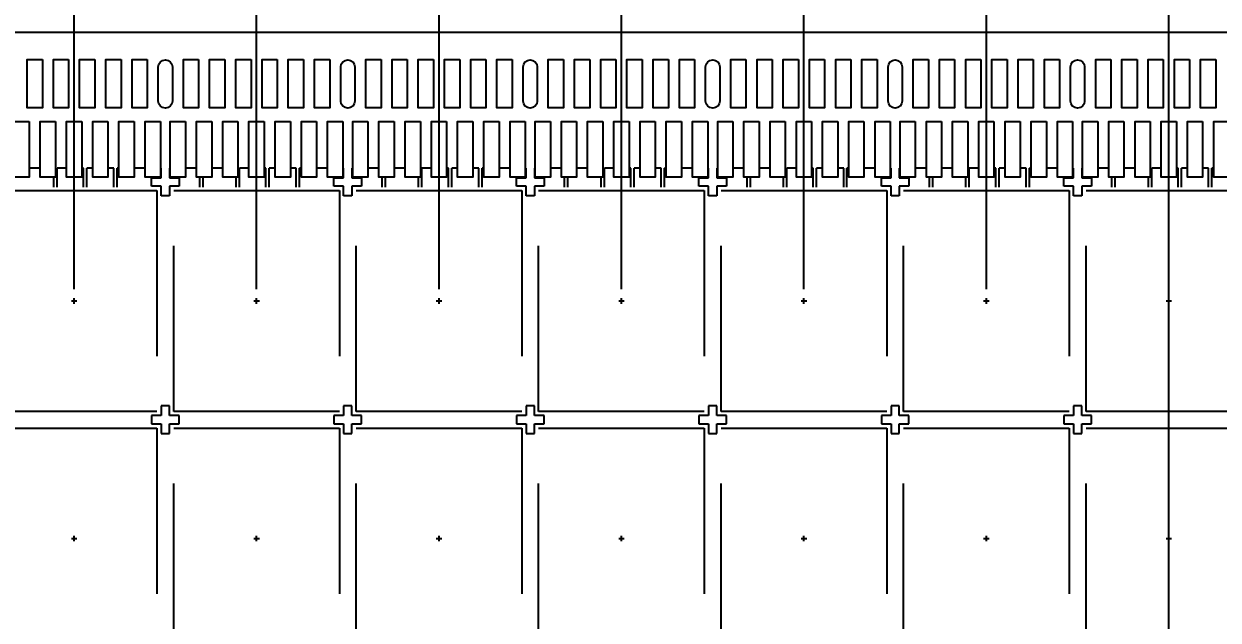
# Model space of a CAD drawing. Header units: millimetres. Extents: x 478.7 to 490.1, y 73.3 to 79.8.
# Drawn here: x 481.363 to 482.715, y 77.852 to 78.527 of the extents above; entities that cross this region are included whole.
import ezdxf

# ---------------------------------------------------------------- set-up
doc = ezdxf.new("R2010")
doc.units = ezdxf.units.MM
doc.header["$LTSCALE"] = 0.5
doc.header["$PDMODE"] = 98
for name, pattern in [('CENTER', [50.8, 31.75, -6.35, 6.35, -6.35]), ('HIDDEN', [0.375, 0.25, -0.125]), ('PHANTOM', [2.5, 1.25, -0.25, 0.25, -0.25, 0.25, -0.25])]:
    doc.linetypes.add(name, pattern=pattern)
for name, color, linetype in [('1D', 4, 'Continuous'), ('BTM', 7, 'HIDDEN'), ('CEN', 2, 'CENTER'), ('DIM', 3, 'Continuous'), ('PKG', 1, 'PHANTOM')]:
    doc.layers.add(name, color=color, linetype=linetype)
doc.styles.add('SIMPLEX', font='simplex.shx', dxfattribs={"bigfont": 'AllInOneBig.shx'})
doc.dimstyles.new('Standard2', dxfattribs={"dimtxt": 0.08, "dimasz": 0.08, "dimexe": 0.01, "dimexo": 0.01, "dimgap": 0.015, "dimtad": 1, "dimdec": 3, "dimlfac": 16, "dimrnd": 0.0005, "dimzin": 1, "dimtxsty": 'SIMPLEX', "dimcen": 0.01, "dimclrd": 256, "dimclre": 256, "dimclrt": 256, "dimazin": 3, "dimtp": 0.03, "dimtm": 0.05, "dimtfac": 0.8, "dimtdec": 3, "dimtmove": 0, "dimatfit": 3, "dimfxl": 0.05, "dimtzin": 4, "dimlwd": -1, "dimlwe": -1})

# ---------------------------------------------------------------- blocks, each defined once
blk = doc.blocks.new('*U29')
at = {"layer": 'CEN', "ltscale": 0.005}
for p, q in [((-0.003125, 0), (0.003125, 0)), ((0, -0.003125), (0, 0.003125))]:
    blk.add_line(p, q, dxfattribs=at)
at = {"layer": 'PKG', "ltscale": 0.3}
blk.add_lwpolyline([(-0.09375, 0.125), (0.09375, 0.125), (0.09375, -0.125), (-0.09375, -0.125)], close=True, dxfattribs=at)
blk = doc.blocks.new('*U30')
at = {"layer": 'DIM', "color": 0, "linetype": 'ByBlock', "lineweight": -2, "transparency": 16777216}
for p in [(0.4131, 3.2287), (0.6197, 3.2287), (0.8263, 3.2287), (1.0328, 3.2287), (1.2394, 3.2287), (1.4459, 3.2287), (1.6525, 3.2287), (0.4131, 2.9597), (0.6197, 2.9597), (0.8263, 2.9597), (1.0328, 2.9597), (1.2394, 2.9597), (1.4459, 2.9597), (1.6525, 2.9597)]:
    blk.add_blockref('*U29', p, dxfattribs=at)
blk = doc.blocks.new('*D62')
at = {"layer": 'Defpoints', "color": 0, "ltscale": 0.1, "transparency": 16777216}
for p in [(484.7687, 78.2833), (485.2113, 78.2833), (482.6595, 76.5989)]:
    blk.add_point(p, dxfattribs=at)
at = {"layer": 'DIM', "ltscale": 0.1, "transparency": 16777216}
blk.add_line((484.7787, 78.2833), (485.2113, 78.2833), dxfattribs=at)
at = {"layer": 'DIM', "ltscale": 0.1, "transparency": 16777216, "insert": (485.4244, 78.2833), "char_height": 0.08, "attachment_point": 5, "style": 'SIMPLEX'}
blk.add_mtext('\\A1;26.950', dxfattribs=at)
blk = doc.blocks.new('*D68')
at = {"layer": 'Defpoints', "color": 0, "ltscale": 0.1, "transparency": 16777216}
for p in [(485.2113, 78.9061), (484.6437, 78.8302), (482.6595, 76.5989)]:
    blk.add_point(p, dxfattribs=at)
at = {"layer": 'DIM', "ltscale": 0.1, "transparency": 16777216}
for p, q in [((484.8913, 78.8302), (485.0513, 78.9061)), ((485.0513, 78.9061), (485.2113, 78.9061)), ((484.6537, 78.8302), (484.8913, 78.8302))]:
    blk.add_line(p, q, dxfattribs=at)
at = {"layer": 'DIM', "ltscale": 0.1, "transparency": 16777216, "insert": (485.4244, 78.9061), "char_height": 0.08, "attachment_point": 5, "style": 'SIMPLEX'}
blk.add_mtext('\\A1;35.700', dxfattribs=at)
blk = doc.blocks.new('*D69')
at = {"layer": 'Defpoints', "color": 0, "ltscale": 0.1, "transparency": 16777216}
for p in [(485.2113, 78.7961), (484.5119, 78.7364), (482.6595, 76.5989)]:
    blk.add_point(p, dxfattribs=at)
at = {"layer": 'DIM', "ltscale": 0.1, "transparency": 16777216}
for p, q in [((484.8913, 78.7364), (485.0513, 78.7961)), ((485.0513, 78.7961), (485.2113, 78.7961)), ((484.5219, 78.7364), (484.8913, 78.7364))]:
    blk.add_line(p, q, dxfattribs=at)
at = {"layer": 'DIM', "ltscale": 0.1, "transparency": 16777216, "insert": (485.4244, 78.7961), "char_height": 0.08, "attachment_point": 5, "style": 'SIMPLEX'}
blk.add_mtext('\\A1;34.200', dxfattribs=at)
blk = doc.blocks.new('*D70')
at = {"layer": 'Defpoints', "color": 0, "ltscale": 0.1, "transparency": 16777216}
for p in [(485.2113, 78.6864), (484.6437, 78.6364), (482.6595, 76.5989)]:
    blk.add_point(p, dxfattribs=at)
at = {"layer": 'DIM', "ltscale": 0.1, "transparency": 16777216}
for p, q in [((484.8913, 78.6364), (485.0513, 78.6864)), ((485.0513, 78.6864), (485.2113, 78.6864)), ((484.6537, 78.6364), (484.8913, 78.6364))]:
    blk.add_line(p, q, dxfattribs=at)
at = {"layer": 'DIM', "ltscale": 0.1, "transparency": 16777216, "insert": (485.4244, 78.6864), "char_height": 0.08, "attachment_point": 5, "style": 'SIMPLEX'}
blk.add_mtext('\\A1;32.600', dxfattribs=at)
blk = doc.blocks.new('*D72')
at = {"layer": 'Defpoints', "color": 0, "ltscale": 0.1, "transparency": 16777216}
for p in [(484.7687, 79.3616), (484.7687, 78.758), (482.6595, 76.5989)]:
    blk.add_point(p, dxfattribs=at)
at = {"layer": 'DIM', "ltscale": 0.1, "transparency": 16777216}
blk.add_line((484.7687, 78.768), (484.7687, 79.3616), dxfattribs=at)
at = {"layer": 'DIM', "ltscale": 0.1, "transparency": 16777216, "insert": (484.7687, 79.5747), "char_height": 0.08, "attachment_point": 5, "rotation": 90, "style": 'SIMPLEX'}
blk.add_mtext('\\A1;33.747', dxfattribs=at)
blk = doc.blocks.new('*D73')
at = {"layer": 'Defpoints', "color": 0, "ltscale": 0.1, "transparency": 16777216}
for p in [(484.6437, 79.3616), (484.6437, 78.8302), (482.6595, 76.5989)]:
    blk.add_point(p, dxfattribs=at)
at = {"layer": 'DIM', "ltscale": 0.1, "transparency": 16777216}
blk.add_line((484.6437, 78.8402), (484.6437, 79.3616), dxfattribs=at)
at = {"layer": 'DIM', "ltscale": 0.1, "transparency": 16777216, "insert": (484.6437, 79.5671), "char_height": 0.08, "attachment_point": 5, "rotation": 90, "style": 'SIMPLEX'}
blk.add_mtext('\\A1;31.747', dxfattribs=at)
blk = doc.blocks.new('*D74')
at = {"layer": 'Defpoints', "color": 0, "ltscale": 0.1, "transparency": 16777216}
for p in [(484.3962, 79.3616), (484.4562, 78.7446), (482.6595, 76.5989)]:
    blk.add_point(p, dxfattribs=at)
at = {"layer": 'DIM', "ltscale": 0.1, "transparency": 16777216}
for p, q in [((484.3962, 79.2016), (484.3962, 79.3616)), ((484.4562, 79.0416), (484.3962, 79.2016)), ((484.4562, 78.7546), (484.4562, 79.0416))]:
    blk.add_line(p, q, dxfattribs=at)
at = {"layer": 'DIM', "ltscale": 0.1, "transparency": 16777216, "insert": (484.3962, 79.5747), "char_height": 0.08, "attachment_point": 5, "rotation": 90, "style": 'SIMPLEX'}
blk.add_mtext('\\A1;28.747', dxfattribs=at)
blk = doc.blocks.new('*D75')
at = {"layer": 'Defpoints', "color": 0, "ltscale": 0.1, "transparency": 16777216}
for p in [(483.847, 79.3616), (483.847, 78.7364), (482.6595, 76.5989)]:
    blk.add_point(p, dxfattribs=at)
at = {"layer": 'DIM', "ltscale": 0.1, "transparency": 16777216}
blk.add_line((483.847, 78.7464), (483.847, 79.3616), dxfattribs=at)
at = {"layer": 'DIM', "ltscale": 0.1, "transparency": 16777216, "insert": (483.847, 79.5671), "char_height": 0.08, "attachment_point": 5, "rotation": 90, "style": 'SIMPLEX'}
blk.add_mtext('\\A1;19.000', dxfattribs=at)
blk = doc.blocks.new('*D76')
at = {"layer": 'Defpoints', "color": 0, "ltscale": 0.1, "transparency": 16777216}
for p in [(480.8564, 79.3616), (480.8564, 78.7364), (482.6595, 76.5989)]:
    blk.add_point(p, dxfattribs=at)
at = {"layer": 'DIM', "ltscale": 0.1, "transparency": 16777216}
blk.add_line((480.8564, 78.7464), (480.8564, 79.3616), dxfattribs=at)
at = {"layer": 'DIM', "ltscale": 0.1, "transparency": 16777216, "insert": (480.8564, 79.5747), "char_height": 0.08, "attachment_point": 5, "rotation": 90, "style": 'SIMPLEX'}
blk.add_mtext('\\A1;28.850', dxfattribs=at)
blk = doc.blocks.new('*D77')
at = {"layer": 'Defpoints', "color": 0, "ltscale": 0.1, "transparency": 16777216}
for p in [(480.6814, 79.3616), (480.6814, 78.2333), (482.6595, 76.5989)]:
    blk.add_point(p, dxfattribs=at)
at = {"layer": 'DIM', "ltscale": 0.1, "transparency": 16777216}
blk.add_line((480.6814, 78.2433), (480.6814, 79.3616), dxfattribs=at)
at = {"layer": 'DIM', "ltscale": 0.1, "transparency": 16777216, "insert": (480.6814, 79.5671), "char_height": 0.08, "attachment_point": 5, "rotation": 90, "style": 'SIMPLEX'}
blk.add_mtext('\\A1;31.650', dxfattribs=at)
blk = doc.blocks.new('*D78')
at = {"layer": 'Defpoints', "color": 0, "ltscale": 0.1, "transparency": 16777216}
for p in [(480.0686, 78.7364), (480.8564, 78.7364), (482.6595, 76.5989)]:
    blk.add_point(p, dxfattribs=at)
at = {"layer": 'DIM', "ltscale": 0.1, "transparency": 16777216}
blk.add_line((480.8464, 78.7364), (480.0686, 78.7364), dxfattribs=at)
at = {"layer": 'DIM', "ltscale": 0.1, "transparency": 16777216, "insert": (479.8555, 78.7364), "char_height": 0.08, "attachment_point": 5, "style": 'SIMPLEX'}
blk.add_mtext('\\A1;34.200', dxfattribs=at)
blk = doc.blocks.new('*D80')
at = {"layer": 'Defpoints', "color": 0, "ltscale": 0.1, "transparency": 16777216}
for p in [(480.0686, 78.3), (480.6814, 78.2333), (482.6595, 76.5989)]:
    blk.add_point(p, dxfattribs=at)
at = {"layer": 'DIM', "ltscale": 0.1, "transparency": 16777216}
for p, q in [((480.2286, 78.3), (480.0686, 78.3)), ((480.3886, 78.2333), (480.2286, 78.3)), ((480.6714, 78.2333), (480.3886, 78.2333))]:
    blk.add_line(p, q, dxfattribs=at)
at = {"layer": 'DIM', "ltscale": 0.1, "transparency": 16777216, "insert": (479.8631, 78.3), "char_height": 0.08, "attachment_point": 5, "style": 'SIMPLEX'}
blk.add_mtext('\\A1;26.150', dxfattribs=at)
blk = doc.blocks.new('*D100')
at = {"layer": 'Defpoints', "color": 0, "ltscale": 0.1, "transparency": 16777216}
for p in [(482.6595, 79.3616), (482.6595, 76.6574), (482.6595, 76.5989)]:
    blk.add_point(p, dxfattribs=at)
at = {"layer": 'DIM', "ltscale": 0.1, "transparency": 16777216}
blk.add_line((482.6595, 76.6674), (482.6595, 79.3616), dxfattribs=at)
at = {"layer": 'DIM', "ltscale": 0.1, "transparency": 16777216, "insert": (482.6595, 79.5366), "char_height": 0.08, "attachment_point": 5, "rotation": 90, "style": 'SIMPLEX'}
blk.add_mtext('\\A1;0.000', dxfattribs=at)
blk = doc.blocks.new('*D108')
at = {"layer": 'Defpoints', "color": 0, "ltscale": 0.1, "transparency": 16777216}
for p in [(480.0686, 78.2133), (481.0039, 78.2133), (482.6595, 76.5989)]:
    blk.add_point(p, dxfattribs=at)
at = {"layer": 'DIM', "ltscale": 0.1, "transparency": 16777216}
blk.add_line((480.9939, 78.2133), (480.0686, 78.2133), dxfattribs=at)
at = {"layer": 'DIM', "ltscale": 0.1, "transparency": 16777216, "insert": (479.8555, 78.2133), "char_height": 0.08, "attachment_point": 5, "style": 'SIMPLEX'}
blk.add_mtext('\\A1;25.830', dxfattribs=at)
blk = doc.blocks.new('*D109')
at = {"layer": 'Defpoints', "color": 0, "ltscale": 0.1, "transparency": 16777216}
for p in [(480.0686, 77.9442), (481.0039, 77.9442), (482.6595, 76.5989)]:
    blk.add_point(p, dxfattribs=at)
at = {"layer": 'DIM', "ltscale": 0.1, "transparency": 16777216}
blk.add_line((480.9939, 77.9442), (480.0686, 77.9442), dxfattribs=at)
at = {"layer": 'DIM', "ltscale": 0.1, "transparency": 16777216, "insert": (479.8631, 77.9442), "char_height": 0.08, "attachment_point": 5, "style": 'SIMPLEX'}
blk.add_mtext('\\A1;21.525', dxfattribs=at)
blk = doc.blocks.new('*D114')
at = {"layer": 'Defpoints', "color": 0, "ltscale": 0.1, "transparency": 16777216}
for p in [(482.4529, 79.3616), (482.4529, 78.2164), (482.6595, 76.5989)]:
    blk.add_point(p, dxfattribs=at)
at = {"layer": 'DIM', "ltscale": 0.1, "transparency": 16777216}
blk.add_line((482.4529, 78.2264), (482.4529, 79.3616), dxfattribs=at)
at = {"layer": 'DIM', "ltscale": 0.1, "transparency": 16777216, "insert": (482.4529, 79.5366), "char_height": 0.08, "attachment_point": 5, "rotation": 90, "style": 'SIMPLEX'}
blk.add_mtext('\\A1;3.305', dxfattribs=at)
blk = doc.blocks.new('*D115')
at = {"layer": 'Defpoints', "color": 0, "ltscale": 0.1, "transparency": 16777216}
for p in [(482.2464, 79.3616), (482.2464, 78.2164), (482.6595, 76.5989)]:
    blk.add_point(p, dxfattribs=at)
at = {"layer": 'DIM', "ltscale": 0.1, "transparency": 16777216}
blk.add_line((482.2464, 78.2264), (482.2464, 79.3616), dxfattribs=at)
at = {"layer": 'DIM', "ltscale": 0.1, "transparency": 16777216, "insert": (482.2464, 79.529), "char_height": 0.08, "attachment_point": 5, "rotation": 90, "style": 'SIMPLEX'}
blk.add_mtext('\\A1;6.610', dxfattribs=at)
blk = doc.blocks.new('*D116')
at = {"layer": 'Defpoints', "color": 0, "ltscale": 0.1, "transparency": 16777216}
for p in [(482.0398, 79.3616), (482.0398, 78.2164), (482.6595, 76.5989)]:
    blk.add_point(p, dxfattribs=at)
at = {"layer": 'DIM', "ltscale": 0.1, "transparency": 16777216}
blk.add_line((482.0398, 78.2264), (482.0398, 79.3616), dxfattribs=at)
at = {"layer": 'DIM', "ltscale": 0.1, "transparency": 16777216, "insert": (482.0398, 79.529), "char_height": 0.08, "attachment_point": 5, "rotation": 90, "style": 'SIMPLEX'}
blk.add_mtext('\\A1;9.915', dxfattribs=at)
blk = doc.blocks.new('*D117')
at = {"layer": 'Defpoints', "color": 0, "ltscale": 0.1, "transparency": 16777216}
for p in [(481.8333, 79.3616), (481.8333, 78.2164), (482.6595, 76.5989)]:
    blk.add_point(p, dxfattribs=at)
at = {"layer": 'DIM', "ltscale": 0.1, "transparency": 16777216}
blk.add_line((481.8333, 78.2264), (481.8333, 79.3616), dxfattribs=at)
at = {"layer": 'DIM', "ltscale": 0.1, "transparency": 16777216, "insert": (481.8333, 79.5671), "char_height": 0.08, "attachment_point": 5, "rotation": 90, "style": 'SIMPLEX'}
blk.add_mtext('\\A1;13.220', dxfattribs=at)
blk = doc.blocks.new('*D118')
at = {"layer": 'Defpoints', "color": 0, "ltscale": 0.1, "transparency": 16777216}
for p in [(481.6267, 79.3616), (481.6267, 78.2164), (482.6595, 76.5989)]:
    blk.add_point(p, dxfattribs=at)
at = {"layer": 'DIM', "ltscale": 0.1, "transparency": 16777216}
blk.add_line((481.6267, 78.2264), (481.6267, 79.3616), dxfattribs=at)
at = {"layer": 'DIM', "ltscale": 0.1, "transparency": 16777216, "insert": (481.6267, 79.5671), "char_height": 0.08, "attachment_point": 5, "rotation": 90, "style": 'SIMPLEX'}
blk.add_mtext('\\A1;16.525', dxfattribs=at)
blk = doc.blocks.new('*D119')
at = {"layer": 'Defpoints', "color": 0, "ltscale": 0.1, "transparency": 16777216}
for p in [(481.4201, 79.3616), (481.4201, 78.2164), (482.6595, 76.5989)]:
    blk.add_point(p, dxfattribs=at)
at = {"layer": 'DIM', "ltscale": 0.1, "transparency": 16777216}
blk.add_line((481.4201, 78.2264), (481.4201, 79.3616), dxfattribs=at)
at = {"layer": 'DIM', "ltscale": 0.1, "transparency": 16777216, "insert": (481.4201, 79.5671), "char_height": 0.08, "attachment_point": 5, "rotation": 90, "style": 'SIMPLEX'}
blk.add_mtext('\\A1;19.830', dxfattribs=at)
blk = doc.blocks.new('*D120')
at = {"layer": 'Defpoints', "color": 0, "ltscale": 0.1, "transparency": 16777216}
for p in [(481.2136, 79.3616), (481.2136, 78.2164), (482.6595, 76.5989)]:
    blk.add_point(p, dxfattribs=at)
at = {"layer": 'DIM', "ltscale": 0.1, "transparency": 16777216}
blk.add_line((481.2136, 78.2264), (481.2136, 79.3616), dxfattribs=at)
at = {"layer": 'DIM', "ltscale": 0.1, "transparency": 16777216, "insert": (481.2136, 79.5671), "char_height": 0.08, "attachment_point": 5, "rotation": 90, "style": 'SIMPLEX'}
blk.add_mtext('\\A1;23.135', dxfattribs=at)
blk = doc.blocks.new('*D121')
at = {"layer": 'Defpoints', "color": 0, "ltscale": 0.1, "transparency": 16777216}
for p in [(481.0582, 79.3616), (481.007, 78.2164), (482.6595, 76.5989)]:
    blk.add_point(p, dxfattribs=at)
at = {"layer": 'DIM', "ltscale": 0.1, "transparency": 16777216}
for p, q in [((481.0582, 79.2016), (481.0582, 79.3616)), ((481.007, 79.0416), (481.0582, 79.2016)), ((481.007, 78.2264), (481.007, 79.0416))]:
    blk.add_line(p, q, dxfattribs=at)
at = {"layer": 'DIM', "ltscale": 0.1, "transparency": 16777216, "insert": (481.0582, 79.5747), "char_height": 0.08, "attachment_point": 5, "rotation": 90, "style": 'SIMPLEX'}
blk.add_mtext('\\A1;26.440', dxfattribs=at)

msp = doc.modelspace()

# ---------------------------------------------------------------- linework, layer by layer
at = {"ltscale": 0.02}
for points in [[(481.384191, 78.486411), (481.384191, 78.43188), (481.367004, 78.43188), (481.367004, 78.486411)], [(481.413879, 78.486411), (481.413879, 78.43188), (481.396691, 78.43188), (481.396691, 78.486411)], [(481.443566, 78.486411), (481.443566, 78.43188), (481.426379, 78.43188), (481.426379, 78.486411)], [(481.473254, 78.486411), (481.473254, 78.43188), (481.456066, 78.43188), (481.456066, 78.486411)], [(481.502941, 78.486411), (481.502941, 78.43188), (481.485754, 78.43188), (481.485754, 78.486411)], [(481.561066, 78.486411), (481.561066, 78.43188), (481.543879, 78.43188), (481.543879, 78.486411)], [(481.590754, 78.486411), (481.590754, 78.43188), (481.573566, 78.43188), (481.573566, 78.486411)], [(481.620441, 78.486411), (481.620441, 78.43188), (481.603254, 78.43188), (481.603254, 78.486411)], [(481.650129, 78.486411), (481.650129, 78.43188), (481.632941, 78.43188), (481.632941, 78.486411)], [(481.679816, 78.486411), (481.679816, 78.43188), (481.662629, 78.43188), (481.662629, 78.486411)], [(481.709504, 78.486411), (481.709504, 78.43188), (481.692316, 78.43188), (481.692316, 78.486411)], [(481.767629, 78.486411), (481.767629, 78.43188), (481.750441, 78.43188), (481.750441, 78.486411)], [(481.797316, 78.486411), (481.797316, 78.43188), (481.780129, 78.43188), (481.780129, 78.486411)], [(481.827004, 78.486411), (481.827004, 78.43188), (481.809816, 78.43188), (481.809816, 78.486411)], [(481.856691, 78.486411), (481.856691, 78.43188), (481.839504, 78.43188), (481.839504, 78.486411)], [(481.886379, 78.486411), (481.886379, 78.43188), (481.869191, 78.43188), (481.869191, 78.486411)], [(481.916066, 78.486411), (481.916066, 78.43188), (481.898879, 78.43188), (481.898879, 78.486411)], [(481.974191, 78.486411), (481.974191, 78.43188), (481.957004, 78.43188), (481.957004, 78.486411)], [(482.003879, 78.486411), (482.003879, 78.43188), (481.986691, 78.43188), (481.986691, 78.486411)], [(482.033566, 78.486411), (482.033566, 78.43188), (482.016379, 78.43188), (482.016379, 78.486411)], [(482.063254, 78.486411), (482.063254, 78.43188), (482.046066, 78.43188), (482.046066, 78.486411)], [(482.092941, 78.486411), (482.092941, 78.43188), (482.075754, 78.43188), (482.075754, 78.486411)], [(482.122629, 78.486411), (482.122629, 78.43188), (482.105441, 78.43188), (482.105441, 78.486411)], [(482.180754, 78.486411), (482.180754, 78.43188), (482.163566, 78.43188), (482.163566, 78.486411)], [(482.210441, 78.486411), (482.210441, 78.43188), (482.193254, 78.43188), (482.193254, 78.486411)], [(482.240129, 78.486411), (482.240129, 78.43188), (482.222941, 78.43188), (482.222941, 78.486411)], [(482.269816, 78.486411), (482.269816, 78.43188), (482.252629, 78.43188), (482.252629, 78.486411)], [(482.299504, 78.486411), (482.299504, 78.43188), (482.282316, 78.43188), (482.282316, 78.486411)], [(482.329191, 78.486411), (482.329191, 78.43188), (482.312004, 78.43188), (482.312004, 78.486411)], [(482.387316, 78.486411), (482.387316, 78.43188), (482.370129, 78.43188), (482.370129, 78.486411)], [(482.417004, 78.486411), (482.417004, 78.43188), (482.399816, 78.43188), (482.399816, 78.486411)], [(482.446691, 78.486411), (482.446691, 78.43188), (482.429504, 78.43188), (482.429504, 78.486411)], [(482.476379, 78.486411), (482.476379, 78.43188), (482.459191, 78.43188), (482.459191, 78.486411)], [(482.506066, 78.486411), (482.506066, 78.43188), (482.488879, 78.43188), (482.488879, 78.486411)], [(482.535754, 78.486411), (482.535754, 78.43188), (482.518566, 78.43188), (482.518566, 78.486411)], [(482.593879, 78.486411), (482.593879, 78.43188), (482.576691, 78.43188), (482.576691, 78.486411)], [(482.623566, 78.486411), (482.623566, 78.43188), (482.606379, 78.43188), (482.606379, 78.486411)], [(482.653254, 78.486411), (482.653254, 78.43188), (482.636066, 78.43188), (482.636066, 78.486411)], [(482.682941, 78.486411), (482.682941, 78.43188), (482.665754, 78.43188), (482.665754, 78.486411)], [(482.712629, 78.486411), (482.712629, 78.43188), (482.695441, 78.43188), (482.695441, 78.486411)], [(481.369348, 78.416255), (481.369348, 78.353443), (481.35216, 78.353443), (481.35216, 78.416255)], [(481.399035, 78.416255), (481.399035, 78.353443), (481.381848, 78.353443), (481.381848, 78.416255)], [(481.428723, 78.416255), (481.428723, 78.353443), (481.411535, 78.353443), (481.411535, 78.416255)], [(481.45841, 78.416255), (481.45841, 78.353443), (481.441223, 78.353443), (481.441223, 78.416255)], [(481.488098, 78.416255), (481.488098, 78.353443), (481.47091, 78.353443), (481.47091, 78.416255)], [(481.517785, 78.416255), (481.517785, 78.353443), (481.500598, 78.353443), (481.500598, 78.416255)], [(481.546223, 78.416255), (481.546223, 78.353443), (481.529035, 78.353443), (481.529035, 78.416255)], [(481.57591, 78.416255), (481.57591, 78.353443), (481.558723, 78.353443), (481.558723, 78.416255)], [(481.605598, 78.416255), (481.605598, 78.353443), (481.58841, 78.353443), (481.58841, 78.416255)], [(481.635285, 78.416255), (481.635285, 78.353443), (481.618098, 78.353443), (481.618098, 78.416255)], [(481.664973, 78.416255), (481.664973, 78.353443), (481.647785, 78.353443), (481.647785, 78.416255)], [(481.69466, 78.416255), (481.69466, 78.353443), (481.677473, 78.353443), (481.677473, 78.416255)], [(481.724348, 78.416255), (481.724348, 78.353443), (481.70716, 78.353443), (481.70716, 78.416255)], [(481.752785, 78.416255), (481.752785, 78.353443), (481.735598, 78.353443), (481.735598, 78.416255)], [(481.782473, 78.416255), (481.782473, 78.353443), (481.765285, 78.353443), (481.765285, 78.416255)], [(481.81216, 78.416255), (481.81216, 78.353443), (481.794973, 78.353443), (481.794973, 78.416255)], [(481.841848, 78.416255), (481.841848, 78.353443), (481.82466, 78.353443), (481.82466, 78.416255)], [(481.871535, 78.416255), (481.871535, 78.353443), (481.854348, 78.353443), (481.854348, 78.416255)], [(481.901223, 78.416255), (481.901223, 78.353443), (481.884035, 78.353443), (481.884035, 78.416255)], [(481.93091, 78.416255), (481.93091, 78.353443), (481.913723, 78.353443), (481.913723, 78.416255)], [(481.959348, 78.416255), (481.959348, 78.353443), (481.94216, 78.353443), (481.94216, 78.416255)], [(481.989035, 78.416255), (481.989035, 78.353443), (481.971848, 78.353443), (481.971848, 78.416255)], [(482.018723, 78.416255), (482.018723, 78.353443), (482.001535, 78.353443), (482.001535, 78.416255)], [(482.04841, 78.416255), (482.04841, 78.353443), (482.031223, 78.353443), (482.031223, 78.416255)], [(482.078098, 78.416255), (482.078098, 78.353443), (482.06091, 78.353443), (482.06091, 78.416255)], [(482.107785, 78.416255), (482.107785, 78.353443), (482.090598, 78.353443), (482.090598, 78.416255)], [(482.137473, 78.416255), (482.137473, 78.353443), (482.120285, 78.353443), (482.120285, 78.416255)], [(482.16591, 78.416255), (482.16591, 78.353443), (482.148723, 78.353443), (482.148723, 78.416255)], [(482.195598, 78.416255), (482.195598, 78.353443), (482.17841, 78.353443), (482.17841, 78.416255)], [(482.225285, 78.416255), (482.225285, 78.353443), (482.208098, 78.353443), (482.208098, 78.416255)], [(482.254973, 78.416255), (482.254973, 78.353443), (482.237785, 78.353443), (482.237785, 78.416255)], [(482.28466, 78.416255), (482.28466, 78.353443), (482.267473, 78.353443), (482.267473, 78.416255)], [(482.314348, 78.416255), (482.314348, 78.353443), (482.29716, 78.353443), (482.29716, 78.416255)], [(482.344035, 78.416255), (482.344035, 78.353443), (482.326848, 78.353443), (482.326848, 78.416255)], [(482.372473, 78.416255), (482.372473, 78.353443), (482.355285, 78.353443), (482.355285, 78.416255)], [(482.40216, 78.416255), (482.40216, 78.353443), (482.384973, 78.353443), (482.384973, 78.416255)], [(482.431848, 78.416255), (482.431848, 78.353443), (482.41466, 78.353443), (482.41466, 78.416255)], [(482.461535, 78.416255), (482.461535, 78.353443), (482.444348, 78.353443), (482.444348, 78.416255)], [(482.491223, 78.416255), (482.491223, 78.353443), (482.474035, 78.353443), (482.474035, 78.416255)], [(482.52091, 78.416255), (482.52091, 78.353443), (482.503723, 78.353443), (482.503723, 78.416255)], [(482.550598, 78.416255), (482.550598, 78.353443), (482.53341, 78.353443), (482.53341, 78.416255)], [(482.579035, 78.416255), (482.579035, 78.353443), (482.561848, 78.353443), (482.561848, 78.416255)], [(482.608723, 78.416255), (482.608723, 78.353443), (482.591535, 78.353443), (482.591535, 78.416255)], [(482.63841, 78.416255), (482.63841, 78.353443), (482.621223, 78.353443), (482.621223, 78.416255)], [(482.668098, 78.416255), (482.668098, 78.353443), (482.65091, 78.353443), (482.65091, 78.416255)], [(482.697785, 78.416255), (482.697785, 78.353443), (482.680598, 78.353443), (482.680598, 78.416255)], [(482.727473, 78.416255), (482.727473, 78.353443), (482.710285, 78.353443), (482.710285, 78.416255)]]:
    msp.add_lwpolyline(points, close=True, dxfattribs=at)
for points in [[(481.531379, 78.47813), (481.531379, 78.439536, -0.41421356), (481.52341, 78.431568), (481.52341, 78.431568, -0.41421356), (481.515441, 78.439536), (481.515441, 78.47813, -0.41421356), (481.52341, 78.486099), (481.52341, 78.486099, -0.41421356)], [(481.737941, 78.47813), (481.737941, 78.439536, -0.41421356), (481.729973, 78.431568), (481.729973, 78.431568, -0.41421356), (481.722004, 78.439536), (481.722004, 78.47813, -0.41421356), (481.729973, 78.486099), (481.729973, 78.486099, -0.41421356)], [(481.944504, 78.47813), (481.944504, 78.439536, -0.41421356), (481.936535, 78.431568), (481.936535, 78.431568, -0.41421356), (481.928566, 78.439536), (481.928566, 78.47813, -0.41421356), (481.936535, 78.486099), (481.936535, 78.486099, -0.41421356)], [(482.151066, 78.47813), (482.151066, 78.439536, -0.41421356), (482.143098, 78.431568), (482.143098, 78.431568, -0.41421356), (482.135129, 78.439536), (482.135129, 78.47813, -0.41421356), (482.143098, 78.486099), (482.143098, 78.486099, -0.41421356)], [(482.357629, 78.47813), (482.357629, 78.439536, -0.41421356), (482.34966, 78.431568), (482.34966, 78.431568, -0.41421356), (482.341691, 78.439536), (482.341691, 78.47813, -0.41421356), (482.34966, 78.486099), (482.34966, 78.486099, -0.41421356)], [(482.564191, 78.47813), (482.564191, 78.439536, -0.41421356), (482.556223, 78.431568), (482.556223, 78.431568, -0.41421356), (482.548254, 78.439536), (482.548254, 78.47813, -0.41421356), (482.556223, 78.486099), (482.556223, 78.486099, -0.41421356)]]:
    msp.add_lwpolyline(points, format="xyb", close=True, dxfattribs=at)
at = {"layer": '1D'}
msp.add_line((480.775129, 78.517661), (484.543879, 78.517661), dxfattribs=at)
at = {"layer": 'BTM', "ltscale": 0.02}
for p, q in [((481.381848, 78.363443), (481.369348, 78.363443)), ((481.397004, 78.342193), (481.397004, 78.353443)), ((481.400754, 78.342193), (481.400754, 78.363443)), ((481.411535, 78.363443), (481.400754, 78.363443)), ((481.430754, 78.363443), (481.428723, 78.363443)), ((481.430754, 78.342193), (481.430754, 78.363443)), ((481.434504, 78.342193), (481.434504, 78.363443)), ((481.441223, 78.363443), (481.434504, 78.363443)), ((481.465129, 78.363443), (481.45841, 78.363443)), ((481.465129, 78.342193), (481.465129, 78.363443)), ((481.468879, 78.342193), (481.468879, 78.363443)), ((481.47091, 78.363443), (481.468879, 78.363443)), ((481.500598, 78.363443), (481.488098, 78.363443)), ((481.558723, 78.363443), (481.546223, 78.363443)), ((481.562316, 78.342193), (481.562316, 78.353443)), ((481.566066, 78.342193), (481.566066, 78.353443)), ((481.58841, 78.363443), (481.57591, 78.363443)), ((481.603566, 78.342193), (481.603566, 78.353443)), ((481.607316, 78.342193), (481.607316, 78.363443)), ((481.618098, 78.363443), (481.607316, 78.363443)), ((481.637316, 78.363443), (481.635285, 78.363443)), ((481.637316, 78.342193), (481.637316, 78.363443)), ((481.641066, 78.342193), (481.641066, 78.363443)), ((481.647785, 78.363443), (481.641066, 78.363443)), ((481.671691, 78.363443), (481.664973, 78.363443)), ((481.671691, 78.342193), (481.671691, 78.363443)), ((481.675441, 78.342193), (481.675441, 78.363443)), ((481.677473, 78.363443), (481.675441, 78.363443)), ((481.70716, 78.363443), (481.69466, 78.363443)), ((481.765285, 78.363443), (481.752785, 78.363443)), ((481.768879, 78.342193), (481.768879, 78.353443)), ((481.772629, 78.342193), (481.772629, 78.353443)), ((481.794973, 78.363443), (481.782473, 78.363443)), ((481.810129, 78.342193), (481.810129, 78.353443)), ((481.813879, 78.342193), (481.813879, 78.363443)), ((481.82466, 78.363443), (481.813879, 78.363443)), ((481.843879, 78.363443), (481.841848, 78.363443)), ((481.843879, 78.342193), (481.843879, 78.363443)), ((481.847629, 78.342193), (481.847629, 78.363443)), ((481.854348, 78.363443), (481.847629, 78.363443)), ((481.878254, 78.363443), (481.871535, 78.363443)), ((481.878254, 78.342193), (481.878254, 78.363443)), ((481.882004, 78.342193), (481.882004, 78.363443)), ((481.884035, 78.363443), (481.882004, 78.363443)), ((481.913723, 78.363443), (481.901223, 78.363443)), ((481.971848, 78.363443), (481.959348, 78.363443)), ((481.975441, 78.342193), (481.975441, 78.353443)), ((481.979191, 78.342193), (481.979191, 78.353443)), ((482.001535, 78.363443), (481.989035, 78.363443)), ((482.016691, 78.342193), (482.016691, 78.353443)), ((482.020441, 78.342193), (482.020441, 78.363443)), ((482.031223, 78.363443), (482.020441, 78.363443)), ((482.050441, 78.363443), (482.04841, 78.363443)), ((482.050441, 78.342193), (482.050441, 78.363443)), ((482.054191, 78.342193), (482.054191, 78.363443)), ((482.06091, 78.363443), (482.054191, 78.363443)), ((482.084816, 78.363443), (482.078098, 78.363443)), ((482.084816, 78.342193), (482.084816, 78.363443)), ((482.088566, 78.342193), (482.088566, 78.363443)), ((482.090598, 78.363443), (482.088566, 78.363443)), ((482.120285, 78.363443), (482.107785, 78.363443)), ((482.17841, 78.363443), (482.16591, 78.363443)), ((482.182004, 78.342193), (482.182004, 78.353443)), ((482.185754, 78.342193), (482.185754, 78.353443)), ((482.208098, 78.363443), (482.195598, 78.363443)), ((482.223254, 78.342193), (482.223254, 78.353443)), ((482.227004, 78.342193), (482.227004, 78.363443)), ((482.237785, 78.363443), (482.227004, 78.363443)), ((482.257004, 78.363443), (482.254973, 78.363443)), ((482.257004, 78.342193), (482.257004, 78.363443)), ((482.260754, 78.342193), (482.260754, 78.363443)), ((482.267473, 78.363443), (482.260754, 78.363443)), ((482.291379, 78.363443), (482.28466, 78.363443)), ((482.291379, 78.342193), (482.291379, 78.363443)), ((482.295129, 78.342193), (482.295129, 78.363443)), ((482.29716, 78.363443), (482.295129, 78.363443)), ((482.326848, 78.363443), (482.314348, 78.363443)), ((482.384973, 78.363443), (482.372473, 78.363443)), ((482.388566, 78.342193), (482.388566, 78.353443)), ((482.392316, 78.342193), (482.392316, 78.353443)), ((482.41466, 78.363443), (482.40216, 78.363443)), ((482.429816, 78.342193), (482.429816, 78.353443)), ((482.433566, 78.342193), (482.433566, 78.363443)), ((482.444348, 78.363443), (482.433566, 78.363443)), ((482.463566, 78.363443), (482.461535, 78.363443)), ((482.463566, 78.342193), (482.463566, 78.363443)), ((482.467316, 78.342193), (482.467316, 78.363443)), ((482.474035, 78.363443), (482.467316, 78.363443)), ((482.497941, 78.363443), (482.491223, 78.363443)), ((482.497941, 78.342193), (482.497941, 78.363443)), ((482.501691, 78.342193), (482.501691, 78.363443)), ((482.503723, 78.363443), (482.501691, 78.363443)), ((482.53341, 78.363443), (482.52091, 78.363443)), ((482.591535, 78.363443), (482.579035, 78.363443)), ((482.595129, 78.342193), (482.595129, 78.353443)), ((482.598879, 78.342193), (482.598879, 78.353443)), ((482.621223, 78.363443), (482.608723, 78.363443)), ((482.636379, 78.342193), (482.636379, 78.353443)), ((482.640129, 78.342193), (482.640129, 78.363443)), ((482.65091, 78.363443), (482.640129, 78.363443)), ((482.670129, 78.363443), (482.668098, 78.363443)), ((482.670129, 78.342193), (482.670129, 78.363443)), ((482.673879, 78.342193), (482.673879, 78.363443)), ((482.680598, 78.363443), (482.673879, 78.363443)), ((482.704504, 78.363443), (482.697785, 78.363443)), ((482.704504, 78.342193), (482.704504, 78.363443)), ((482.708254, 78.342193), (482.708254, 78.363443)), ((482.710285, 78.363443), (482.708254, 78.363443))]:
    msp.add_line(p, q, dxfattribs=at)
for points in [[(481.529035, 78.363443), (481.528098, 78.363443), (481.528098, 78.352505), (481.539035, 78.352505), (481.539035, 78.34313), (481.528098, 78.34313), (481.528098, 78.332193), (481.518723, 78.332193), (481.518723, 78.34313), (481.507785, 78.34313), (481.507785, 78.352505), (481.518723, 78.352505), (481.518723, 78.363443), (481.517785, 78.363443)], [(481.735598, 78.363443), (481.73466, 78.363443), (481.73466, 78.352505), (481.745598, 78.352505), (481.745598, 78.34313), (481.73466, 78.34313), (481.73466, 78.332193), (481.725285, 78.332193), (481.725285, 78.34313), (481.714348, 78.34313), (481.714348, 78.352505), (481.725285, 78.352505), (481.725285, 78.363443), (481.724348, 78.363443)], [(481.94216, 78.363443), (481.941223, 78.363443), (481.941223, 78.352505), (481.95216, 78.352505), (481.95216, 78.34313), (481.941223, 78.34313), (481.941223, 78.332193), (481.931848, 78.332193), (481.931848, 78.34313), (481.92091, 78.34313), (481.92091, 78.352505), (481.931848, 78.352505), (481.931848, 78.363443), (481.93091, 78.363443)], [(482.148723, 78.363443), (482.147785, 78.363443), (482.147785, 78.352505), (482.158723, 78.352505), (482.158723, 78.34313), (482.147785, 78.34313), (482.147785, 78.332193), (482.13841, 78.332193), (482.13841, 78.34313), (482.127473, 78.34313), (482.127473, 78.352505), (482.13841, 78.352505), (482.13841, 78.363443), (482.137473, 78.363443)], [(482.355285, 78.363443), (482.354348, 78.363443), (482.354348, 78.352505), (482.365285, 78.352505), (482.365285, 78.34313), (482.354348, 78.34313), (482.354348, 78.332193), (482.344973, 78.332193), (482.344973, 78.34313), (482.334035, 78.34313), (482.334035, 78.352505), (482.344973, 78.352505), (482.344973, 78.363443), (482.344035, 78.363443)], [(482.561848, 78.363443), (482.56091, 78.363443), (482.56091, 78.352505), (482.571848, 78.352505), (482.571848, 78.34313), (482.56091, 78.34313), (482.56091, 78.332193), (482.551535, 78.332193), (482.551535, 78.34313), (482.540598, 78.34313), (482.540598, 78.352505), (482.551535, 78.352505), (482.551535, 78.363443), (482.550598, 78.363443)]]:
    msp.add_lwpolyline(points, dxfattribs=at)
for points in [[(481.507785, 78.083443), (481.507785, 78.074068), (481.518723, 78.074068), (481.518723, 78.06313), (481.528098, 78.06313), (481.528098, 78.074068), (481.539035, 78.074068), (481.539035, 78.083443), (481.528098, 78.083443), (481.528098, 78.09438), (481.518723, 78.09438), (481.518723, 78.083443)], [(481.714348, 78.083443), (481.714348, 78.074068), (481.725285, 78.074068), (481.725285, 78.06313), (481.73466, 78.06313), (481.73466, 78.074068), (481.745598, 78.074068), (481.745598, 78.083443), (481.73466, 78.083443), (481.73466, 78.09438), (481.725285, 78.09438), (481.725285, 78.083443)], [(481.92091, 78.083443), (481.92091, 78.074068), (481.931848, 78.074068), (481.931848, 78.06313), (481.941223, 78.06313), (481.941223, 78.074068), (481.95216, 78.074068), (481.95216, 78.083443), (481.941223, 78.083443), (481.941223, 78.09438), (481.931848, 78.09438), (481.931848, 78.083443)], [(482.127473, 78.083443), (482.127473, 78.074068), (482.13841, 78.074068), (482.13841, 78.06313), (482.147785, 78.06313), (482.147785, 78.074068), (482.158723, 78.074068), (482.158723, 78.083443), (482.147785, 78.083443), (482.147785, 78.09438), (482.13841, 78.09438), (482.13841, 78.083443)], [(482.334035, 78.083443), (482.334035, 78.074068), (482.344973, 78.074068), (482.344973, 78.06313), (482.354348, 78.06313), (482.354348, 78.074068), (482.365285, 78.074068), (482.365285, 78.083443), (482.354348, 78.083443), (482.354348, 78.09438), (482.344973, 78.09438), (482.344973, 78.083443)], [(482.540598, 78.083443), (482.540598, 78.074068), (482.551535, 78.074068), (482.551535, 78.06313), (482.56091, 78.06313), (482.56091, 78.074068), (482.571848, 78.074068), (482.571848, 78.083443), (482.56091, 78.083443), (482.56091, 78.09438), (482.551535, 78.09438), (482.551535, 78.083443)]]:
    msp.add_lwpolyline(points, close=True, dxfattribs=at)

# ---------------------------------------------------------------- block references
at = {"layer": 'DIM'}
msp.add_blockref('*U30', (481.007004, 74.984536), dxfattribs=at)

# ---------------------------------------------------------------- dimensions: what is measured, and where the dimension line sits
at = {"layer": 'DIM', "color": 0, "ltscale": 0.1}
for feature_location, offset, dtype, picture, middle in [((480.681379, 78.233273), (0, 1.128365), 1, '*D77', (480.681379, 79.567114)), ((480.856379, 78.736411), (0, 0.625226), 1, '*D76', (480.856379, 79.574733)), ((484.768691, 78.757974), (0, 0.603664), 1, '*D72', (484.768691, 79.574733)), ((484.456191, 78.744607), (-0.06, 0.617031), 1, '*D74', (484.396191, 79.574733)), ((484.643691, 78.830161), (0, 0.531476), 1, '*D73', (484.643691, 79.567114)), ((483.847004, 78.736411), (0, 0.625226), 1, '*D75', (483.847004, 79.567114)), ((484.643691, 78.830161), (0.567658, 0.075898), 0, '*D68', (485.424444, 78.90606)), ((484.511868, 78.736411), (0.699481, 0.059723), 0, '*D69', (485.424444, 78.796134)), ((480.856379, 78.736411), (-0.78779, 0), 0, '*D78', (479.855494, 78.736411)), ((484.643691, 78.636411), (0.567658, 0.05), 0, '*D70', (485.424444, 78.686411)), ((480.681379, 78.233273), (-0.61279, 0.066685), 0, '*D80', (479.863113, 78.299958)), ((484.768691, 78.283286), (0.442658, 0), 0, '*D62', (485.424444, 78.283286))]:
    dim = msp.add_ordinate_dim(feature_location=feature_location, offset=offset, dtype=dtype, origin=(482.659504, 76.598911), dimstyle='Standard2', dxfattribs=at)
    dim.commit()
    dim.dimension.update_dxf_attribs({"geometry": picture, "text_midpoint": middle})
at = {"layer": 'DIM', "ltscale": 0.1}
for feature_location, offset, dtype, origin, picture, middle in [((481.007004, 78.216411), (0.051156, 1.145226), 1, (482.659504, 76.598911), '*D121', (481.05816, 79.574733)), ((481.213566, 78.216411), (0, 1.145226), 1, (482.659504, 76.598911), '*D120', (481.213566, 79.567114)), ((481.420129, 78.216411), (0, 1.145226), 1, (482.659504, 76.598911), '*D119', (481.420129, 79.567114)), ((481.626691, 78.216411), (0, 1.145226), 1, (482.659504, 76.598911), '*D118', (481.626691, 79.567114)), ((481.833254, 78.216411), (0, 1.145226), 1, (482.659504, 76.598911), '*D117', (481.833254, 79.567114)), ((482.452941, 78.216411), (0, 1.145226), 1, (482.659504, 76.598911), '*D114', (482.452941, 79.536638)), ((482.6595039546, 76.6573680064), (0, 2.7042695997), 1, (482.6595039546, 76.5989114119), '*D100', (482.6595039546, 79.5366376061)), ((482.039816, 78.216411), (0, 1.145226), 1, (482.659504, 76.598911), '*D116', (482.039816, 79.529019)), ((482.246379, 78.216411), (0, 1.145226), 1, (482.659504, 76.598911), '*D115', (482.246379, 79.529019)), ((481.003879, 78.213286), (-0.93529, 0), 0, (482.659504, 76.598911), '*D108', (479.855494, 78.213286)), ((481.003879, 77.944224), (-0.93529, 0), 0, (482.659504, 76.598911), '*D109', (479.863113, 77.944224))]:
    dim = msp.add_ordinate_dim(feature_location=feature_location, offset=offset, dtype=dtype, origin=origin, dimstyle='Standard2', dxfattribs=at)
    dim.commit()
    dim.dimension.update_dxf_attribs({"geometry": picture, "text_midpoint": middle})

doc.saveas('drawing.dxf')
